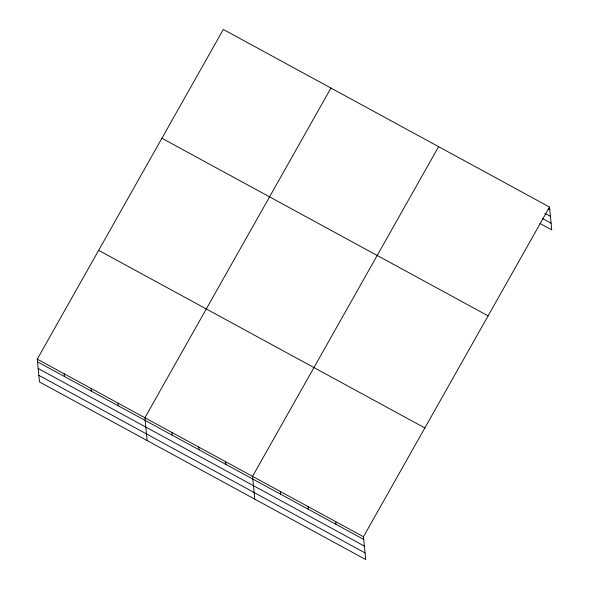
<?xml version="1.0" encoding="UTF-8"?>
<svg xmlns="http://www.w3.org/2000/svg" width="589" height="589" viewBox="0 0 589 589"><rect width="100%" height="100%" fill="white"/><g stroke="black" fill="none" stroke-linecap="round" stroke-linejoin="round"><path stroke-width="0.88" d="M549.508 207.048L363.457 536.748L365.688 559.55L39.492 381.952L37.254 359.15L223.312 29.45L549.508 207.048L551.746 229.85L539.863 223.378M330.952 88.055L144.901 417.763L147.14 440.557M438.599 146.668L252.548 476.368L254.779 499.163M548.19 208.881L549.773 209.743M544.877 213.358L550.42 216.377M542.381 218.467L551.09 223.216M161.909 138.253L488.112 315.851M98.657 250.347L424.853 427.953M37.254 359.15L363.457 536.748M37.519 361.845L363.722 539.443M38.175 368.478L364.37 546.077M38.845 375.318L365.04 552.916M335.73 521.655L335.995 524.35M308.003 506.562L308.268 509.257M280.276 491.462L280.541 494.156M225.639 461.717L225.904 464.412M198.721 447.066L198.986 449.76M171.811 432.414L172.076 435.109M117.991 403.112L118.256 405.799M91.081 388.453L91.347 391.148M64.172 373.801L64.429 376.496"/></g></svg>
